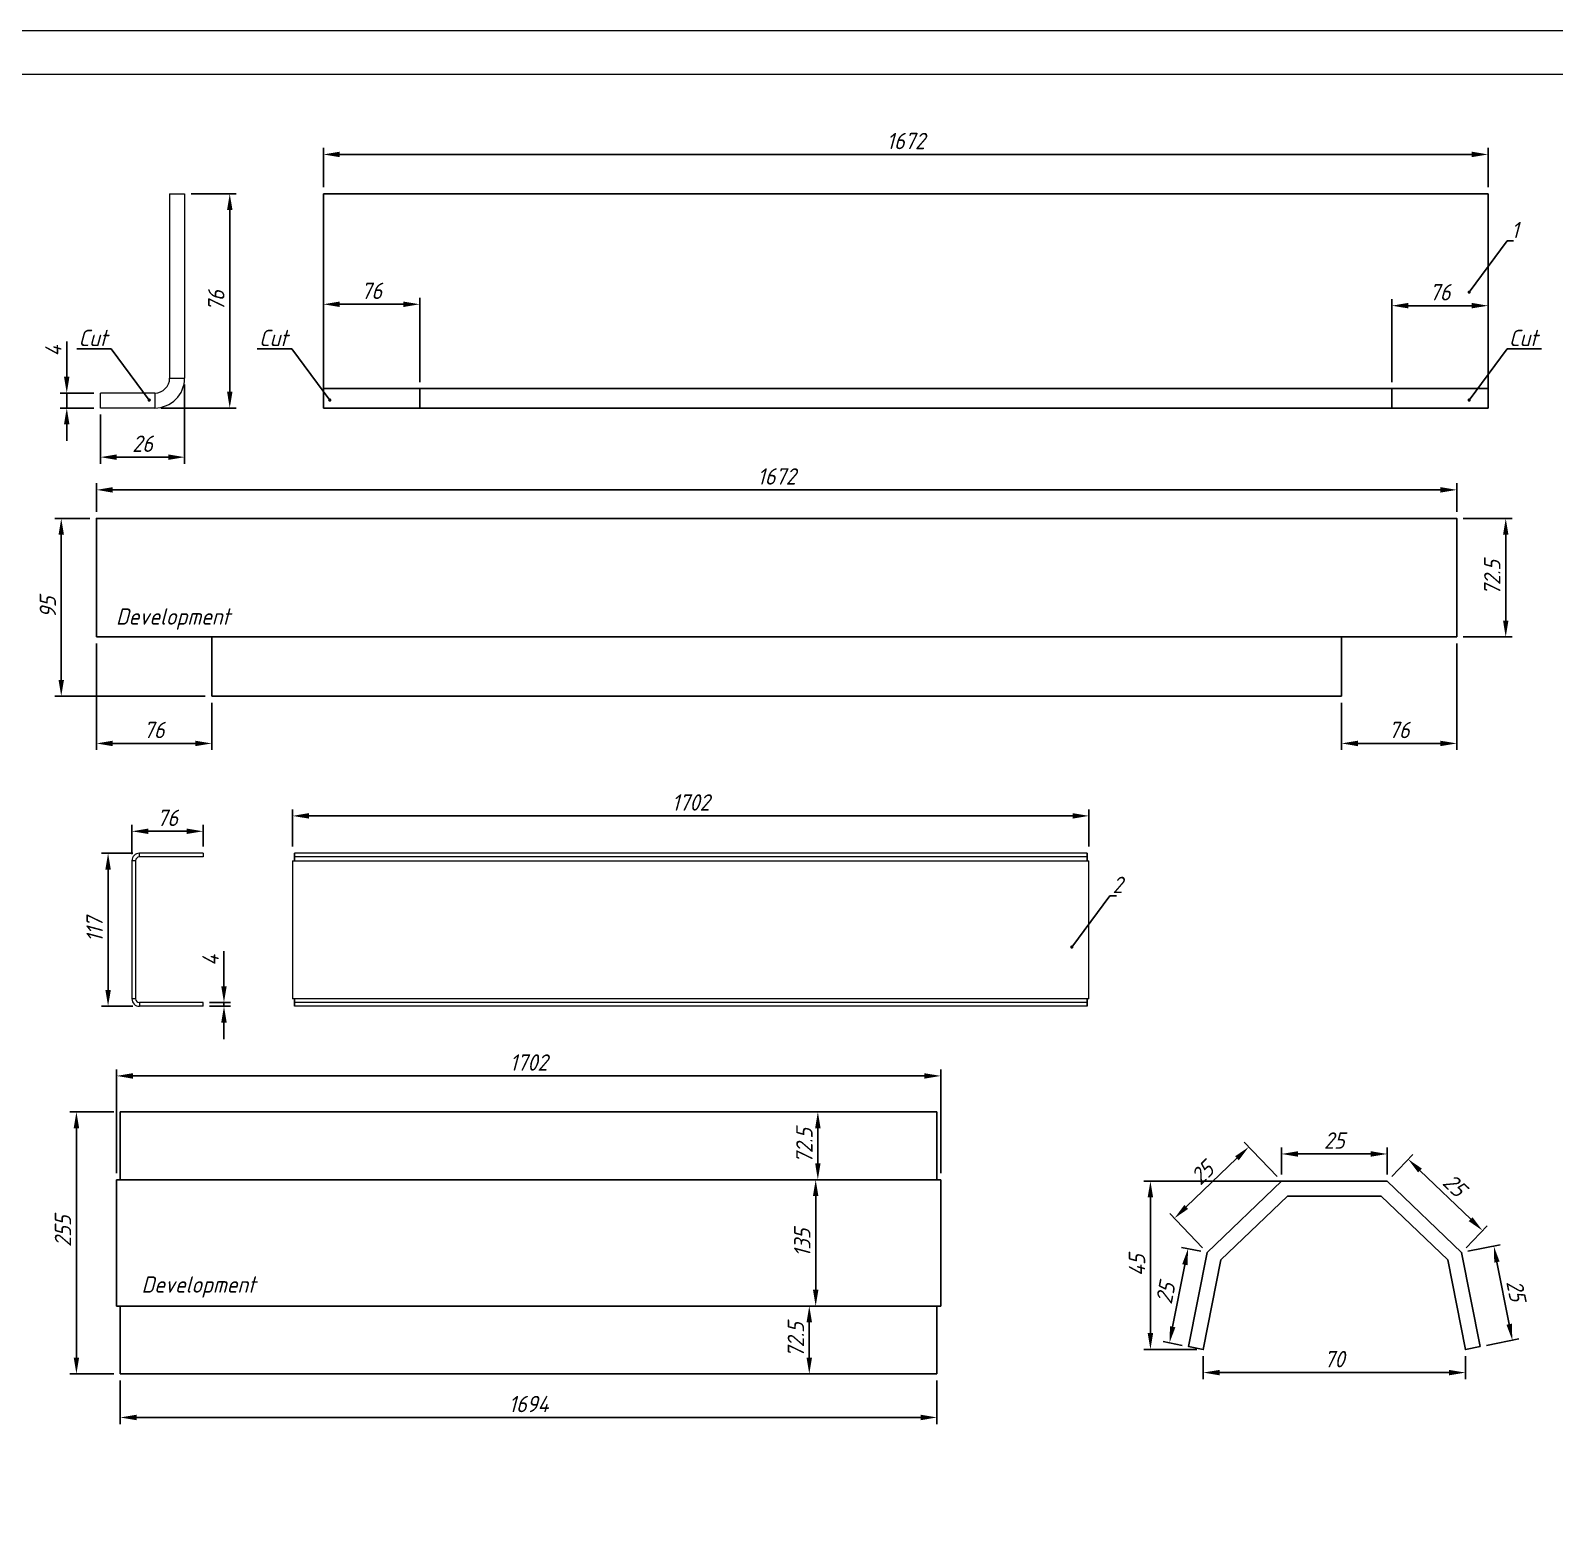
# Model space of a CAD drawing. Header units: millimetres. Extents: x 18217 to 37054, y 415 to 7180.
# Drawn here: x 21077 to 24334, y 3968 to 7180 of the extents above; entities that cross this region are included whole.
import ezdxf

# ---------------------------------------------------------------- set-up
doc = ezdxf.new("R2010")
doc.units = ezdxf.units.MM
doc.styles.add('GENISO', font='geniso.shx', dxfattribs={"oblique": 15})
doc.dimstyles.new('Scale', dxfattribs={"dimscale": 14, "dimtxt": 2.5, "dimasz": 2.5, "dimexe": 1, "dimexo": 1, "dimgap": 0.8, "dimtad": 1, "dimdec": 0, "dimzin": 0, "dimtxsty": 'GENISO', "dimcen": 2.5, "dimclrd": 1, "dimclre": 1, "dimclrt": 256, "dimadec": 0, "dimazin": 0, "dimtfac": 1, "dimtdec": 0, "dimtmove": 0, "dimatfit": 3, "dimfxl": 1, "dimtzin": 0, "dimlwd": -1, "dimlwe": -1, "dimarcsym": 0})
doc.dimstyles.new('Scale 1B2', dxfattribs={"dimscale": 14, "dimtxt": 2.5, "dimasz": 2.5, "dimexe": 1, "dimexo": 1, "dimgap": 0.8, "dimtad": 1, "dimdec": 0, "dimlfac": 0.5, "dimzin": 0, "dimtxsty": 'GENISO', "dimcen": 2.5, "dimclrd": 1, "dimclre": 1, "dimclrt": 256, "dimadec": 0, "dimazin": 0, "dimtfac": 1, "dimtdec": 0, "dimtmove": 0, "dimatfit": 3, "dimfxl": 1, "dimtzin": 0, "dimlwd": -1, "dimlwe": -1, "dimarcsym": 0})
doc.dimstyles.new('Scale 1B8', dxfattribs={"dimscale": 14, "dimtxt": 2.5, "dimasz": 2.5, "dimexe": 1, "dimexo": 1, "dimgap": 0.8, "dimtad": 1, "dimdec": 0, "dimlfac": 0.125, "dimzin": 0, "dimtxsty": 'GENISO', "dimcen": 2.5, "dimclrd": 1, "dimclre": 1, "dimclrt": 256, "dimadec": 0, "dimazin": 0, "dimtfac": 1, "dimtdec": 0, "dimtmove": 0, "dimatfit": 3, "dimfxl": 1, "dimtzin": 0, "dimlwd": -1, "dimlwe": -1, "dimarcsym": 0})

# ---------------------------------------------------------------- blocks, each defined once
blk = doc.blocks.new('*D119')
at = {"color": 1, "transparency": 16777216}
for p, q in [((21293.5, 5419.9), (21293.5, 5482.7)), ((21445.5, 5435.9), (21445.5, 5482.7)), ((21410.5, 5468.7), (21328.5, 5468.7))]:
    blk.add_line(p, q, dxfattribs=at)
for points in [[(21328.5, 5474.5), (21328.5, 5462.9), (21293.5, 5468.7)], [(21410.5, 5474.5), (21410.5, 5462.9), (21445.5, 5468.7)]]:
    blk.add_solid(points, dxfattribs=at)
at = {"layer": 'Defpoints', "color": 0, "transparency": 16777216}
for p in [(21293.5, 5468.7), (21445.5, 5421.9), (21293.5, 5405.9)]:
    blk.add_point(p, dxfattribs=at)
at = {"transparency": 16777216, "insert": (21369.5, 5497.4), "char_height": 35, "attachment_point": 5, "style": 'GENISO'}
blk.add_mtext('76', dxfattribs=at)
blk = doc.blocks.new('*D120')
at = {"color": 1, "transparency": 16777216}
for p, q in [((21490.3, 5137.7), (21490.3, 5212.6)), ((21459.5, 5102.7), (21504.3, 5102.7)), ((21459.5, 5094.7), (21504.3, 5094.7)), ((21490.3, 5094.7), (21490.3, 5102.7)), ((21490.3, 5059.7), (21490.3, 5024.7))]:
    blk.add_line(p, q, dxfattribs=at)
for points in [[(21484.4, 5137.7), (21496.1, 5137.7), (21490.3, 5102.7)], [(21484.4, 5059.7), (21496.1, 5059.7), (21490.3, 5094.7)]]:
    blk.add_solid(points, dxfattribs=at)
at = {"layer": 'Defpoints', "color": 0, "transparency": 16777216}
for p in [(21445.5, 5102.7), (21445.5, 5094.7), (21490.3, 5102.7)]:
    blk.add_point(p, dxfattribs=at)
at = {"transparency": 16777216, "insert": (21461.6, 5192.7), "char_height": 35, "attachment_point": 5, "rotation": 90, "style": 'GENISO'}
blk.add_mtext('4', dxfattribs=at)
blk = doc.blocks.new('*D121')
at = {"color": 1, "transparency": 16777216}
for p, q in [((21636.7, 5435.9), (21636.7, 5515.6)), ((23338.7, 5435.9), (23338.7, 5515.6)), ((23303.7, 5501.6), (21671.7, 5501.6))]:
    blk.add_line(p, q, dxfattribs=at)
for points in [[(21671.7, 5507.5), (21671.7, 5495.8), (21636.7, 5501.6)], [(23303.7, 5507.5), (23303.7, 5495.8), (23338.7, 5501.6)]]:
    blk.add_solid(points, dxfattribs=at)
at = {"layer": 'Defpoints', "color": 0, "transparency": 16777216}
for p in [(21636.7, 5501.6), (21636.7, 5421.9), (23338.7, 5421.9)]:
    blk.add_point(p, dxfattribs=at)
at = {"transparency": 16777216, "insert": (22487.7, 5530.3), "char_height": 35, "attachment_point": 5, "style": 'GENISO'}
blk.add_mtext('1702', dxfattribs=at)
blk = doc.blocks.new('*D122')
at = {"color": 1, "transparency": 16777216}
for p, q in [((21295.5, 5421.9), (21228.6, 5421.9)), ((21242.6, 5129.7), (21242.6, 5386.9)), ((21295.5, 5094.7), (21228.6, 5094.7))]:
    blk.add_line(p, q, dxfattribs=at)
for points in [[(21236.8, 5386.9), (21248.5, 5386.9), (21242.6, 5421.9)], [(21236.8, 5129.7), (21248.5, 5129.7), (21242.6, 5094.7)]]:
    blk.add_solid(points, dxfattribs=at)
at = {"layer": 'Defpoints', "color": 0, "transparency": 16777216}
for p in [(21242.6, 5421.9), (21309.5, 5421.9), (21309.5, 5094.7)]:
    blk.add_point(p, dxfattribs=at)
at = {"transparency": 16777216, "insert": (21213.9, 5258.3), "char_height": 35, "attachment_point": 5, "rotation": 90, "style": 'GENISO'}
blk.add_mtext('117', dxfattribs=at)
blk = doc.blocks.new('*D123')
at = {"color": 1, "transparency": 16777216}
for p, q in [((21254.6, 4869.1), (21160.9, 4869.1)), ((21174.9, 4834.1), (21174.9, 4344.1)), ((21254.6, 4309.1), (21160.9, 4309.1))]:
    blk.add_line(p, q, dxfattribs=at)
for points in [[(21169.1, 4834.1), (21180.8, 4834.1), (21174.9, 4869.1)], [(21169.1, 4344.1), (21180.8, 4344.1), (21174.9, 4309.1)]]:
    blk.add_solid(points, dxfattribs=at)
at = {"layer": 'Defpoints', "color": 0, "transparency": 16777216}
for p in [(21268.6, 4869.1), (21174.9, 4309.1), (21268.6, 4309.1)]:
    blk.add_point(p, dxfattribs=at)
at = {"transparency": 16777216, "insert": (21146.2, 4614.1), "char_height": 35, "attachment_point": 5, "rotation": 90, "style": 'GENISO'}
blk.add_mtext('255', dxfattribs=at)
blk = doc.blocks.new('*D124')
at = {"color": 1, "transparency": 16777216}
for p, q in [((22941.5, 4724.1), (22740.8, 4724.1)), ((22754.8, 4489.1), (22754.8, 4689.1)), ((22941.5, 4454.1), (22740.8, 4454.1))]:
    blk.add_line(p, q, dxfattribs=at)
for points in [[(22748.9, 4689.1), (22760.6, 4689.1), (22754.8, 4724.1)], [(22748.9, 4489.1), (22760.6, 4489.1), (22754.8, 4454.1)]]:
    blk.add_solid(points, dxfattribs=at)
at = {"layer": 'Defpoints', "color": 0, "transparency": 16777216}
for p in [(22754.8, 4724.1), (22955.5, 4724.1), (22955.5, 4454.1)]:
    blk.add_point(p, dxfattribs=at)
at = {"transparency": 16777216, "insert": (22726.1, 4589.1), "char_height": 35, "attachment_point": 5, "rotation": 90, "style": 'GENISO'}
blk.add_mtext('135', dxfattribs=at)
blk = doc.blocks.new('*D125')
at = {"color": 1, "transparency": 16777216}
for p, q in [((22869.7, 4869.1), (22745.4, 4869.1)), ((22759.4, 4759.1), (22759.4, 4834.1)), ((22841.4, 4724.1), (22745.4, 4724.1))]:
    blk.add_line(p, q, dxfattribs=at)
for points in [[(22753.6, 4834.1), (22765.2, 4834.1), (22759.4, 4869.1)], [(22753.6, 4759.1), (22765.2, 4759.1), (22759.4, 4724.1)]]:
    blk.add_solid(points, dxfattribs=at)
at = {"layer": 'Defpoints', "color": 0, "transparency": 16777216}
for p in [(22759.4, 4869.1), (22883.7, 4869.1), (22855.4, 4724.1)]:
    blk.add_point(p, dxfattribs=at)
at = {"transparency": 16777216, "insert": (22730.7, 4796.6), "char_height": 35, "attachment_point": 5, "rotation": 90, "style": 'GENISO'}
blk.add_mtext('72.5', dxfattribs=at)
blk = doc.blocks.new('*D126')
at = {"color": 1, "transparency": 16777216}
for p, q in [((22809.4, 4454.1), (22727.1, 4454.1)), ((22741.1, 4419.1), (22741.1, 4344.1)), ((22809.4, 4309.1), (22727.1, 4309.1))]:
    blk.add_line(p, q, dxfattribs=at)
for points in [[(22735.2, 4419.1), (22746.9, 4419.1), (22741.1, 4454.1)], [(22735.2, 4344.1), (22746.9, 4344.1), (22741.1, 4309.1)]]:
    blk.add_solid(points, dxfattribs=at)
at = {"layer": 'Defpoints', "color": 0, "transparency": 16777216}
for p in [(22823.4, 4454.1), (22741.1, 4309.1), (22823.4, 4309.1)]:
    blk.add_point(p, dxfattribs=at)
at = {"transparency": 16777216, "insert": (22712.4, 4381.6), "char_height": 35, "attachment_point": 5, "rotation": 90, "style": 'GENISO'}
blk.add_mtext('72.5', dxfattribs=at)
blk = doc.blocks.new('*D127')
at = {"color": 1, "transparency": 16777216}
for p, q in [((21260.6, 4738.1), (21260.6, 4959.9)), ((23022, 4738.1), (23022, 4959.9)), ((22987, 4945.9), (21295.6, 4945.9))]:
    blk.add_line(p, q, dxfattribs=at)
for points in [[(21295.6, 4951.7), (21295.6, 4940), (21260.6, 4945.9)], [(22987, 4951.7), (22987, 4940), (23022, 4945.9)]]:
    blk.add_solid(points, dxfattribs=at)
at = {"layer": 'Defpoints', "color": 0, "transparency": 16777216}
for p in [(21260.6, 4945.9), (21260.6, 4724.1), (23022, 4724.1)]:
    blk.add_point(p, dxfattribs=at)
at = {"transparency": 16777216, "insert": (22141.3, 4974.6), "char_height": 35, "attachment_point": 5, "style": 'GENISO'}
blk.add_mtext('1702', dxfattribs=at)
blk = doc.blocks.new('*D128')
at = {"color": 1, "transparency": 16777216}
for p, q in [((21268.6, 4295.1), (21268.6, 4202)), ((23014, 4295.1), (23014, 4202)), ((22979, 4216), (21303.6, 4216))]:
    blk.add_line(p, q, dxfattribs=at)
for points in [[(21303.6, 4221.8), (21303.6, 4210.1), (21268.6, 4216)], [(22979, 4221.8), (22979, 4210.1), (23014, 4216)]]:
    blk.add_solid(points, dxfattribs=at)
at = {"layer": 'Defpoints', "color": 0, "transparency": 16777216}
for p in [(21268.6, 4309.1), (23014, 4309.1), (21268.6, 4216)]:
    blk.add_point(p, dxfattribs=at)
at = {"transparency": 16777216, "insert": (22141.3, 4244.7), "char_height": 35, "attachment_point": 5, "style": 'GENISO'}
blk.add_mtext('1694', dxfattribs=at)
blk = doc.blocks.new('*D129')
at = {"color": 1, "transparency": 16777216}
for p, q in [((21702.8, 6845.3), (21702.8, 6929.2)), ((24156.8, 6915.2), (21737.8, 6915.2)), ((24191.8, 6845.3), (24191.8, 6929.2))]:
    blk.add_line(p, q, dxfattribs=at)
for points in [[(21737.8, 6921.1), (21737.8, 6909.4), (21702.8, 6915.2)], [(24156.8, 6921.1), (24156.8, 6909.4), (24191.8, 6915.2)]]:
    blk.add_solid(points, dxfattribs=at)
at = {"layer": 'Defpoints', "color": 0, "transparency": 16777216}
for p in [(21702.8, 6915.2), (21702.8, 6831.3), (24191.8, 6831.3)]:
    blk.add_point(p, dxfattribs=at)
at = {"transparency": 16777216, "insert": (22947.3, 6943.9), "char_height": 35, "attachment_point": 5, "style": 'GENISO'}
blk.add_mtext('1672', dxfattribs=at)
blk = doc.blocks.new('*D130')
at = {"color": 1, "transparency": 16777216}
for p, q in [((21420.2, 6831.3), (21516.6, 6831.3)), ((21502.6, 6408.3), (21502.6, 6796.3)), ((21356.2, 6373.3), (21516.6, 6373.3))]:
    blk.add_line(p, q, dxfattribs=at)
for points in [[(21496.8, 6796.3), (21508.5, 6796.3), (21502.6, 6831.3)], [(21496.8, 6408.3), (21508.5, 6408.3), (21502.6, 6373.3)]]:
    blk.add_solid(points, dxfattribs=at)
at = {"layer": 'Defpoints', "color": 0, "transparency": 16777216}
for p in [(21406.2, 6831.3), (21502.6, 6831.3), (21342.2, 6373.3)]:
    blk.add_point(p, dxfattribs=at)
at = {"transparency": 16777216, "insert": (21473.9, 6602.3), "char_height": 35, "attachment_point": 5, "rotation": 90, "style": 'GENISO'}
blk.add_mtext('76', dxfattribs=at)
blk = doc.blocks.new('*D131')
at = {"color": 1, "transparency": 16777216}
for p, q in [((21406.2, 6423.3), (21406.2, 6254.3)), ((21226.2, 6359.3), (21226.2, 6254.3)), ((21371.2, 6268.3), (21261.2, 6268.3))]:
    blk.add_line(p, q, dxfattribs=at)
for points in [[(21261.2, 6274.1), (21261.2, 6262.4), (21226.2, 6268.3)], [(21371.2, 6274.1), (21371.2, 6262.4), (21406.2, 6268.3)]]:
    blk.add_solid(points, dxfattribs=at)
at = {"layer": 'Defpoints', "color": 0, "transparency": 16777216}
for p in [(21406.2, 6437.3), (21226.2, 6373.3), (21226.2, 6268.3)]:
    blk.add_point(p, dxfattribs=at)
at = {"transparency": 16777216, "insert": (21316.2, 6297), "char_height": 35, "attachment_point": 5, "style": 'GENISO'}
blk.add_mtext('26', dxfattribs=at)
blk = doc.blocks.new('*D132')
at = {"color": 1, "transparency": 16777216}
for p, q in [((21154.3, 6440.3), (21154.3, 6515.2)), ((21212.2, 6405.3), (21140.3, 6405.3)), ((21154.3, 6373.3), (21154.3, 6405.3)), ((21212.2, 6373.3), (21140.3, 6373.3)), ((21154.3, 6338.3), (21154.3, 6303.3))]:
    blk.add_line(p, q, dxfattribs=at)
for points in [[(21148.4, 6440.3), (21160.1, 6440.3), (21154.3, 6405.3)], [(21148.4, 6338.3), (21160.1, 6338.3), (21154.3, 6373.3)]]:
    blk.add_solid(points, dxfattribs=at)
at = {"layer": 'Defpoints', "color": 0, "transparency": 16777216}
for p in [(21154.3, 6405.3), (21226.2, 6405.3), (21226.2, 6373.3)]:
    blk.add_point(p, dxfattribs=at)
at = {"transparency": 16777216, "insert": (21125.6, 6495.3), "char_height": 35, "attachment_point": 5, "rotation": 90, "style": 'GENISO'}
blk.add_mtext('4', dxfattribs=at)
blk = doc.blocks.new('*D133')
at = {"color": 1, "transparency": 16777216}
for p, q in [((21702.8, 6428.7), (21702.8, 6609)), ((21873.5, 6595), (21737.8, 6595)), ((21908.5, 6428.7), (21908.5, 6609))]:
    blk.add_line(p, q, dxfattribs=at)
for points in [[(21737.8, 6600.8), (21737.8, 6589.1), (21702.8, 6595)], [(21873.5, 6600.8), (21873.5, 6589.1), (21908.5, 6595)]]:
    blk.add_solid(points, dxfattribs=at)
at = {"layer": 'Defpoints', "color": 0, "transparency": 16777216}
for p in [(21702.8, 6595), (21702.8, 6414.7), (21908.5, 6414.7)]:
    blk.add_point(p, dxfattribs=at)
at = {"transparency": 16777216, "insert": (21805.6, 6623.7), "char_height": 35, "attachment_point": 5, "style": 'GENISO'}
blk.add_mtext('76', dxfattribs=at)
blk = doc.blocks.new('*D134')
at = {"color": 1, "transparency": 16777216}
for p, q in [((23986, 6428.7), (23986, 6606)), ((24156.8, 6592), (24021, 6592)), ((24191.8, 6428.7), (24191.8, 6606))]:
    blk.add_line(p, q, dxfattribs=at)
for points in [[(24021, 6597.9), (24021, 6586.2), (23986, 6592)], [(24156.8, 6597.9), (24156.8, 6586.2), (24191.8, 6592)]]:
    blk.add_solid(points, dxfattribs=at)
at = {"layer": 'Defpoints', "color": 0, "transparency": 16777216}
for p in [(23986, 6592), (23986, 6414.7), (24191.8, 6414.7)]:
    blk.add_point(p, dxfattribs=at)
at = {"transparency": 16777216, "insert": (24088.9, 6620.7), "char_height": 35, "attachment_point": 5, "style": 'GENISO'}
blk.add_mtext('76', dxfattribs=at)
blk = doc.blocks.new('*D135')
at = {"color": 1, "transparency": 16777216}
for p, q in [((21217.6, 6151.3), (21217.6, 6212.4)), ((24089.7, 6198.4), (21252.6, 6198.4)), ((24124.7, 6151.3), (24124.7, 6212.4))]:
    blk.add_line(p, q, dxfattribs=at)
for points in [[(21252.6, 6204.2), (21252.6, 6192.5), (21217.6, 6198.4)], [(24089.7, 6204.2), (24089.7, 6192.5), (24124.7, 6198.4)]]:
    blk.add_solid(points, dxfattribs=at)
at = {"layer": 'Defpoints', "color": 0, "transparency": 16777216}
for p in [(21217.6, 6198.4), (21217.6, 6137.3), (24124.7, 6137.3)]:
    blk.add_point(p, dxfattribs=at)
at = {"transparency": 16777216, "insert": (22671.2, 6227.1), "char_height": 35, "attachment_point": 5, "style": 'GENISO'}
blk.add_mtext('1672', dxfattribs=at)
blk = doc.blocks.new('*D136')
at = {"color": 1, "transparency": 16777216}
for p, q in [((21217.6, 5870), (21217.6, 5642.5)), ((21464, 5743.3), (21464, 5642.5)), ((21429, 5656.5), (21252.6, 5656.5))]:
    blk.add_line(p, q, dxfattribs=at)
for points in [[(21252.6, 5662.3), (21252.6, 5650.6), (21217.6, 5656.5)], [(21429, 5662.3), (21429, 5650.6), (21464, 5656.5)]]:
    blk.add_solid(points, dxfattribs=at)
at = {"layer": 'Defpoints', "color": 0, "transparency": 16777216}
for p in [(21217.6, 5884), (21464, 5757.3), (21217.6, 5656.5)]:
    blk.add_point(p, dxfattribs=at)
at = {"transparency": 16777216, "insert": (21340.8, 5685.2), "char_height": 35, "attachment_point": 5, "style": 'GENISO'}
blk.add_mtext('76', dxfattribs=at)
blk = doc.blocks.new('*D137')
at = {"color": 1, "transparency": 16777216}
for p, q in [((24124.7, 5870), (24124.7, 5642.5)), ((23878.4, 5743.3), (23878.4, 5642.5)), ((23913.4, 5656.5), (24089.7, 5656.5))]:
    blk.add_line(p, q, dxfattribs=at)
for points in [[(23913.4, 5662.3), (23913.4, 5650.6), (23878.4, 5656.5)], [(24089.7, 5662.3), (24089.7, 5650.6), (24124.7, 5656.5)]]:
    blk.add_solid(points, dxfattribs=at)
at = {"layer": 'Defpoints', "color": 0, "transparency": 16777216}
for p in [(24124.7, 5884), (23878.4, 5757.3), (24124.7, 5656.5)]:
    blk.add_point(p, dxfattribs=at)
at = {"transparency": 16777216, "insert": (24001.5, 5685.2), "char_height": 35, "attachment_point": 5, "style": 'GENISO'}
blk.add_mtext('76', dxfattribs=at)
blk = doc.blocks.new('*D138')
at = {"color": 1, "transparency": 16777216}
for p, q in [((21203.6, 6137.3), (21128.5, 6137.3)), ((21142.5, 5792.3), (21142.5, 6102.3)), ((21450, 5757.3), (21128.5, 5757.3))]:
    blk.add_line(p, q, dxfattribs=at)
for points in [[(21136.7, 6102.3), (21148.4, 6102.3), (21142.5, 6137.3)], [(21136.7, 5792.3), (21148.4, 5792.3), (21142.5, 5757.3)]]:
    blk.add_solid(points, dxfattribs=at)
at = {"layer": 'Defpoints', "color": 0, "transparency": 16777216}
for p in [(21142.5, 6137.3), (21217.6, 6137.3), (21464, 5757.3)]:
    blk.add_point(p, dxfattribs=at)
at = {"transparency": 16777216, "insert": (21113.8, 5947.3), "char_height": 35, "attachment_point": 5, "rotation": 90, "style": 'GENISO'}
blk.add_mtext('95', dxfattribs=at)
blk = doc.blocks.new('*D139')
at = {"color": 1, "transparency": 16777216}
for p, q in [((24138.7, 6137.3), (24243.4, 6137.3)), ((24229.4, 5919), (24229.4, 6102.3)), ((24138.7, 5884), (24243.4, 5884))]:
    blk.add_line(p, q, dxfattribs=at)
for points in [[(24223.6, 6102.3), (24235.2, 6102.3), (24229.4, 6137.3)], [(24223.6, 5919), (24235.2, 5919), (24229.4, 5884)]]:
    blk.add_solid(points, dxfattribs=at)
at = {"layer": 'Defpoints', "color": 0, "transparency": 16777216}
for p in [(24124.7, 6137.3), (24229.4, 6137.3), (24124.7, 5884)]:
    blk.add_point(p, dxfattribs=at)
at = {"transparency": 16777216, "insert": (24200.7, 6010.6), "char_height": 35, "attachment_point": 5, "rotation": 90, "style": 'GENISO'}
blk.add_mtext('72.5', dxfattribs=at)
blk = doc.blocks.new('*D166')
at = {"color": 1, "transparency": 16777216}
for p, q in [((23849.1, 4721.2), (23456.1, 4721.2)), ((23470.1, 4396.2), (23470.1, 4686.2)), ((23569.1, 4361.2), (23456.1, 4361.2))]:
    blk.add_line(p, q, dxfattribs=at)
for points in [[(23464.2, 4686.2), (23475.9, 4686.2), (23470.1, 4721.2)], [(23464.2, 4396.2), (23475.9, 4396.2), (23470.1, 4361.2)]]:
    blk.add_solid(points, dxfattribs=at)
at = {"layer": 'Defpoints', "color": 0, "transparency": 16777216}
for p in [(23470.1, 4721.2), (23863.1, 4721.2), (23583.1, 4361.2)]:
    blk.add_point(p, dxfattribs=at)
at = {"transparency": 16777216, "insert": (23441.4, 4541.2), "char_height": 35, "attachment_point": 5, "rotation": 90, "style": 'GENISO'}
blk.add_mtext('45', dxfattribs=at)
blk = doc.blocks.new('*D167')
at = {"color": 1, "transparency": 16777216}
for p, q in [((24148.6, 4571.4), (24217.6, 4585)), ((24236.8, 4415.3), (24210.6, 4547.9)), ((24188.3, 4370.1), (24257.3, 4383.7))]:
    blk.add_line(p, q, dxfattribs=at)
for points in [[(24216.3, 4549.1), (24204.9, 4546.8), (24203.9, 4582.3)], [(24242.5, 4416.4), (24231, 4414.2), (24243.5, 4381)]]:
    blk.add_solid(points, dxfattribs=at)
at = {"layer": 'Defpoints', "color": 0, "transparency": 16777216}
for p in [(24134.9, 4568.7), (24203.9, 4582.3), (24174.5, 4367.4)]:
    blk.add_point(p, dxfattribs=at)
at = {"transparency": 16777216, "insert": (24251.8, 4487.2), "char_height": 35, "attachment_point": 5, "rotation": 281.1465, "style": 'GENISO'}
blk.add_mtext('25', dxfattribs=at)
blk = doc.blocks.new('*D168')
at = {"color": 1, "transparency": 16777216}
for p, q in [((23985.7, 4731.3), (24030.6, 4778)), ((24154.5, 4639.7), (24046.1, 4743.7)), ((24144.6, 4578.8), (24189.4, 4625.5))]:
    blk.add_line(p, q, dxfattribs=at)
for points in [[(24050.2, 4747.9), (24042.1, 4739.5), (24020.9, 4767.9)], [(24158.5, 4643.9), (24150.4, 4635.5), (24179.7, 4615.4)]]:
    blk.add_solid(points, dxfattribs=at)
at = {"layer": 'Defpoints', "color": 0, "transparency": 16777216}
for p in [(24020.9, 4767.9), (23976, 4721.2), (24134.9, 4568.7)]:
    blk.add_point(p, dxfattribs=at)
at = {"transparency": 16777216, "insert": (24120.2, 4712.4), "char_height": 35, "attachment_point": 5, "rotation": 316.1707, "style": 'GENISO'}
blk.add_mtext('25', dxfattribs=at)
blk = doc.blocks.new('*D169')
at = {"color": 1, "transparency": 16777216}
for p, q in [((23750.3, 4735.2), (23750.3, 4793.1)), ((23976, 4735.2), (23976, 4793.1)), ((23941, 4779.1), (23785.3, 4779.1))]:
    blk.add_line(p, q, dxfattribs=at)
for points in [[(23785.3, 4785), (23785.3, 4773.3), (23750.3, 4779.1)], [(23941, 4785), (23941, 4773.3), (23976, 4779.1)]]:
    blk.add_solid(points, dxfattribs=at)
at = {"layer": 'Defpoints', "color": 0, "transparency": 16777216}
for p in [(23750.3, 4779.1), (23750.3, 4721.2), (23976, 4721.2)]:
    blk.add_point(p, dxfattribs=at)
at = {"transparency": 16777216, "insert": (23863.1, 4807.8), "char_height": 35, "attachment_point": 5, "style": 'GENISO'}
blk.add_mtext('25', dxfattribs=at)
blk = doc.blocks.new('*D170')
at = {"color": 1, "transparency": 16777216}
for p, q in [((23740.6, 4731.3), (23670.5, 4804.2)), ((23655, 4769.9), (23546.6, 4665.9)), ((23581.7, 4578.8), (23511.7, 4651.7))]:
    blk.add_line(p, q, dxfattribs=at)
for points in [[(23651, 4774.1), (23659, 4765.7), (23680.2, 4794.1)], [(23542.6, 4670.1), (23550.7, 4661.7), (23521.4, 4641.6)]]:
    blk.add_solid(points, dxfattribs=at)
at = {"layer": 'Defpoints', "color": 0, "transparency": 16777216}
for p in [(23750.3, 4721.2), (23521.4, 4641.6), (23591.4, 4568.7)]:
    blk.add_point(p, dxfattribs=at)
at = {"transparency": 16777216, "insert": (23580.9, 4738.6), "char_height": 35, "attachment_point": 5, "rotation": 43.8293, "style": 'GENISO'}
blk.add_mtext('25', dxfattribs=at)
blk = doc.blocks.new('*D171')
at = {"color": 1, "transparency": 16777216}
for p, q in [((23577.7, 4571.4), (23536.8, 4579.5)), ((23517.6, 4409.8), (23543.8, 4542.4)), ((23538, 4370.1), (23497.1, 4378.1))]:
    blk.add_line(p, q, dxfattribs=at)
for points in [[(23538, 4543.5), (23549.5, 4541.3), (23550.5, 4576.7)], [(23511.9, 4410.9), (23523.4, 4408.6), (23510.9, 4375.4)]]:
    blk.add_solid(points, dxfattribs=at)
at = {"layer": 'Defpoints', "color": 0, "transparency": 16777216}
for p in [(23550.5, 4576.7), (23591.4, 4568.7), (23551.7, 4367.4)]:
    blk.add_point(p, dxfattribs=at)
at = {"transparency": 16777216, "insert": (23502.5, 4481.6), "char_height": 35, "attachment_point": 5, "rotation": 78.8535, "style": 'GENISO'}
blk.add_mtext('25', dxfattribs=at)
blk = doc.blocks.new('*D172')
at = {"color": 1, "transparency": 16777216}
for p, q in [((23583.1, 4347.2), (23583.1, 4297.9)), ((24143.1, 4347.2), (24143.1, 4297.9)), ((24108.1, 4311.9), (23618.1, 4311.9))]:
    blk.add_line(p, q, dxfattribs=at)
for points in [[(23618.1, 4317.7), (23618.1, 4306), (23583.1, 4311.9)], [(24108.1, 4317.7), (24108.1, 4306), (24143.1, 4311.9)]]:
    blk.add_solid(points, dxfattribs=at)
at = {"layer": 'Defpoints', "color": 0, "transparency": 16777216}
for p in [(23583.1, 4361.2), (24143.1, 4361.2), (23583.1, 4311.9)]:
    blk.add_point(p, dxfattribs=at)
at = {"transparency": 16777216, "insert": (23863.1, 4340.6), "char_height": 35, "attachment_point": 5, "style": 'GENISO'}
blk.add_mtext('70', dxfattribs=at)

msp = doc.modelspace()

# ---------------------------------------------------------------- linework, layer by layer
at = {"linetype": 'ByBlock', "lineweight": 9}
for p, q in [((21374.2, 6831.3), (21406.2, 6831.3)), ((21374.2, 6831.3), (21374.2, 6437.3)), ((21406.2, 6831.3), (21406.2, 6437.3)), ((21374.2, 6437.3), (21406.2, 6437.3)), ((21226.2, 6373.3), (21226.2, 6405.3)), ((21342.2, 6405.3), (21226.2, 6405.3)), ((21342.2, 6405.3), (21342.2, 6373.3)), ((21342.2, 6373.3), (21226.2, 6373.3)), ((21309.5, 5413.9), (21309.5, 5421.9)), ((21445.5, 5421.9), (21309.5, 5421.9)), ((21445.5, 5413.9), (21309.5, 5413.9)), ((21445.5, 5421.9), (21445.5, 5413.9)), ((23334.7, 5421.9), (21640.7, 5421.9)), ((23334.7, 5413.9), (21640.7, 5413.9)), ((21301.5, 5405.9), (21293.5, 5405.9)), ((21293.5, 5405.9), (21293.5, 5110.7)), ((21301.5, 5405.9), (21301.5, 5110.7)), ((21636.7, 5405.9), (23338.7, 5405.9)), ((21636.7, 5405.9), (21636.7, 5110.7)), ((23338.7, 5110.7), (23338.7, 5405.9)), ((21301.5, 5110.7), (21293.5, 5110.7)), ((21309.5, 5102.7), (21309.5, 5094.7)), ((21445.5, 5102.7), (21309.5, 5102.7)), ((21445.5, 5094.7), (21309.5, 5094.7)), ((21445.5, 5094.7), (21445.5, 5102.7)), ((23338.7, 5110.7), (21636.7, 5110.7)), ((23334.7, 5102.7), (21640.7, 5102.7)), ((23334.7, 5094.7), (21640.7, 5094.7))]:
    msp.add_line(p, q, dxfattribs=at)
for p, q in [((21702.8, 6831.3), (24191.8, 6831.3)), ((21702.8, 6373.3), (21702.8, 6831.3)), ((24191.8, 6373.3), (24191.8, 6831.3)), ((21702.8, 6414.7), (24191.8, 6414.7)), ((21702.8, 6414.7), (21908.5, 6414.7)), ((21908.5, 6414.7), (21908.5, 6373.3)), ((24191.8, 6414.7), (23986, 6414.7)), ((23986, 6414.7), (23986, 6373.3)), ((21702.8, 6373.3), (24191.8, 6373.3)), ((24124.7, 5884), (21217.6, 5884)), ((21464, 5757.3), (21464, 5884)), ((23878.4, 5757.3), (23878.4, 5884)), ((21640.7, 5421.9), (21640.7, 5405.9)), ((23334.7, 5421.9), (23334.7, 5405.9)), ((21640.7, 5094.7), (21640.7, 5110.7)), ((23334.7, 5094.7), (23334.7, 5110.7)), ((23014, 4869.1), (21268.6, 4869.1)), ((21268.6, 4724.1), (21268.6, 4869.1)), ((23014, 4724.1), (23014, 4869.1)), ((21260.6, 4724.1), (21260.6, 4454.1)), ((23022, 4724.1), (21260.6, 4724.1)), ((21260.6, 4724.1), (21268.6, 4724.1)), ((23022, 4724.1), (23014, 4724.1)), ((23022, 4454.1), (23022, 4724.1)), ((23022, 4454.1), (21260.6, 4454.1)), ((21268.6, 4454.1), (21268.6, 4309.1)), ((23014, 4454.1), (23014, 4309.1)), ((21268.6, 4309.1), (23014, 4309.1))]:
    msp.add_line(p, q)
for points in [[(26674.1, 7180.1), (26674.1, 1266), (18216.5, 1266), (18216.5, 7180.1)], [(26581.1, 7087.1), (26581.1, 1359.1), (18309.6, 1359.1), (18309.6, 7087.1)]]:
    msp.add_lwpolyline(points, close=True, dxfattribs=at)
for points in [[(24124.7, 5884), (24124.7, 6137.3), (21217.6, 6137.3), (21217.6, 5884)], [(21464, 5757.3), (23878.4, 5757.3)]]:
    msp.add_lwpolyline(points)
msp.add_lwpolyline([(24174.5, 4367.4), (24134.9, 4568.7), (23976, 4721.2), (23750.3, 4721.2), (23591.4, 4568.7), (23551.7, 4367.4), (23583.1, 4361.2), (23620.9, 4552.6), (23763.1, 4689.2), (23963.1, 4689.2), (24105.4, 4552.6), (24143.1, 4361.2)], close=True)
for centre, radius, start, end in [((21342.2, 6437.3), 64, 270, 0), ((21342.2, 6437.3), 32, 270, 0), ((21309.5, 5405.9), 16, 90, 180), ((21309.5, 5405.9), 8, 90, 180), ((21309.5, 5110.7), 16, 180, 270), ((21309.5, 5110.7), 8, 180, 270)]:
    msp.add_arc(centre, radius, start, end, dxfattribs=at)

# ---------------------------------------------------------------- texts
at = {"char_height": 35, "attachment_point": 5, "style": 'GENISO'}
for s, insert in [('1', (24249, 6753.6)), ('Cut', (21210.1, 6523)), ('Cut', (21595.8, 6523)), ('Cut', (24266.8, 6523)), ('Development', (21381.3, 5922.4)), ('2', (23399.9, 5354.1)), ('Development', (21435.9, 4494.8))]:
    msp.add_mtext(s, dxfattribs=dict(at, insert=insert))

# ---------------------------------------------------------------- dimensions: what is measured, and where the dimension line sits
for base, p1, p2, text, picture, middle in [((21702.8, 6915.2), (24191.8, 6831.3), (21702.8, 6831.3), '1672', '*D129', (22947.3, 6943.9)), ((21702.8, 6595), (21908.5, 6414.7), (21702.8, 6414.7), '76', '*D133', (21805.6, 6623.7)), ((23986, 6592), (24191.8, 6414.7), (23986, 6414.7), '76', '*D134', (24088.9, 6620.7)), ((21226.2, 6268.3), (21406.2, 6437.3), (21226.2, 6373.3), '26', '*D131', (21316.2, 6297)), ((21217.6, 6198.4), (24124.7, 6137.3), (21217.6, 6137.3), '1672', '*D135', (22671.2, 6227.1)), ((21217.6, 5656.5), (21464, 5757.3), (21217.6, 5884), '76', '*D136', (21340.8, 5685.2)), ((24124.7, 5656.5), (23878.4, 5757.3), (24124.7, 5884), '76', '*D137', (24001.5, 5685.2)), ((21636.7, 5501.6), (23338.7, 5421.9), (21636.7, 5421.9), '1702', '*D121', (22487.7, 5530.3)), ((21293.5, 5468.7), (21445.5, 5421.9), (21293.5, 5405.9), '76', '*D119', (21369.5, 5497.4)), ((21260.6, 4945.9), (23022, 4724.1), (21260.6, 4724.1), '1702', '*D127', (22141.3, 4974.6)), ((21268.6, 4216), (23014, 4309.1), (21268.6, 4309.1), '1694', '*D128', (22141.3, 4244.7))]:
    dim = msp.add_linear_dim(base=base, p1=p1, p2=p2, text=text, dimstyle='Scale 1B2')
    dim.commit()
    dim.dimension.update_dxf_attribs({"geometry": picture, "text_midpoint": middle})
for base, p1, p2, text, picture, middle in [((21502.6, 6831.3), (21342.2, 6373.3), (21406.2, 6831.3), '76', '*D130', (21473.9, 6602.3)), ((21154.3, 6405.3), (21226.2, 6373.3), (21226.2, 6405.3), '4', '*D132', (21125.6, 6495.3)), ((21142.5, 6137.3), (21464, 5757.3), (21217.6, 6137.3), '95', '*D138', (21113.8, 5947.3)), ((24229.4, 6137.3), (24124.7, 5884), (24124.7, 6137.3), '72.5', '*D139', (24200.7, 6010.6)), ((21242.6, 5421.9), (21309.5, 5094.7), (21309.5, 5421.9), '117', '*D122', (21213.9, 5258.3)), ((22759.4, 4869.1), (22855.4, 4724.1), (22883.7, 4869.1), '72.5', '*D125', (22730.7, 4796.6)), ((22741.1, 4309.1), (22823.4, 4454.1), (22823.4, 4309.1), '72.5', '*D126', (22712.4, 4381.6))]:
    dim = msp.add_linear_dim(base=base, p1=p1, p2=p2, angle=90, text=text, dimstyle='Scale 1B2')
    dim.commit()
    dim.dimension.update_dxf_attribs({"geometry": picture, "text_midpoint": middle})
for base, p1, p2, picture, middle in [((21490.3, 5102.7), (21445.5, 5094.7), (21445.5, 5102.7), '*D120', (21461.6, 5192.7)), ((22754.8, 4724.1), (22955.5, 4454.1), (22955.5, 4724.1), '*D124', (22726.1, 4589.1))]:
    dim = msp.add_linear_dim(base=base, p1=p1, p2=p2, angle=90, dimstyle='Scale 1B2')
    dim.commit()
    dim.dimension.update_dxf_attribs({"geometry": picture, "text_midpoint": middle})
dim = msp.add_linear_dim(base=(21174.9, 4309.1), p1=(21268.6, 4869.1), p2=(21268.6, 4309.1), angle=90, text='255', dimstyle='Scale 1B2')
dim.commit()
dim.dimension.update_dxf_attribs({"geometry": '*D123', "text_midpoint": (21174.9, 4614.1), "dimtype": 160})
at = {"color": 240, "true_color": 0xed1f24}
for base, p1, p2, text, picture, middle in [((23750.3, 4779.1), (23976, 4721.2), (23750.3, 4721.2), '25', '*D169', (23863.1, 4807.8)), ((23583.1, 4311.9), (24143.1, 4361.2), (23583.1, 4361.2), '70', '*D172', (23863.1, 4340.6))]:
    dim = msp.add_linear_dim(base=base, p1=p1, p2=p2, text=text, dimstyle='Scale', dxfattribs=at)
    dim.commit()
    dim.dimension.update_dxf_attribs({"geometry": picture, "text_midpoint": middle})
for p1, p2, distance, picture, middle in [((23750.3, 4721.2), (23591.4, 4568.7), -101.1, '*D170', (23580.9, 4738.6)), ((24134.9, 4568.7), (23976, 4721.2), -64.8, '*D168', (24120.2, 4712.4)), ((23551.7, 4367.4), (23591.4, 4568.7), 41.7, '*D171', (23502.5, 4481.6)), ((24174.5, 4367.4), (24134.9, 4568.7), -70.3, '*D167', (24251.8, 4487.2))]:
    dim = msp.add_aligned_dim(p1=p1, p2=p2, distance=distance, text='25', dimstyle='Scale', dxfattribs=at)
    dim.commit()
    dim.dimension.update_dxf_attribs({"geometry": picture, "text_midpoint": middle})
dim = msp.add_linear_dim(base=(23470.1, 4721.2), p1=(23583.1, 4361.2), p2=(23863.1, 4721.2), angle=90, text='45', dimstyle='Scale', dxfattribs=at)
dim.commit()
dim.dimension.update_dxf_attribs({"geometry": '*D166', "text_midpoint": (23441.4, 4541.2)})

# ---------------------------------------------------------------- leaders
for points in [[(24151.2, 6620.9), (24232.4, 6730.3), (24246.3, 6730.3)], [(21330.6, 6390.3), (21249.4, 6499.7), (21175.6, 6499.7)], [(21716.4, 6390.3), (21635.2, 6499.7), (21561.4, 6499.7)], [(24151.2, 6390.3), (24232.4, 6499.7), (24306.1, 6499.7)], [(23302.1, 5221.4), (23383.3, 5330.8), (23397.3, 5330.8)]]:
    msp.add_leader(points, dimstyle='Scale 1B8', override={"dimasz": 0.5, "dimldrblk": 'Dot'})

doc.saveas('drawing.dxf')
